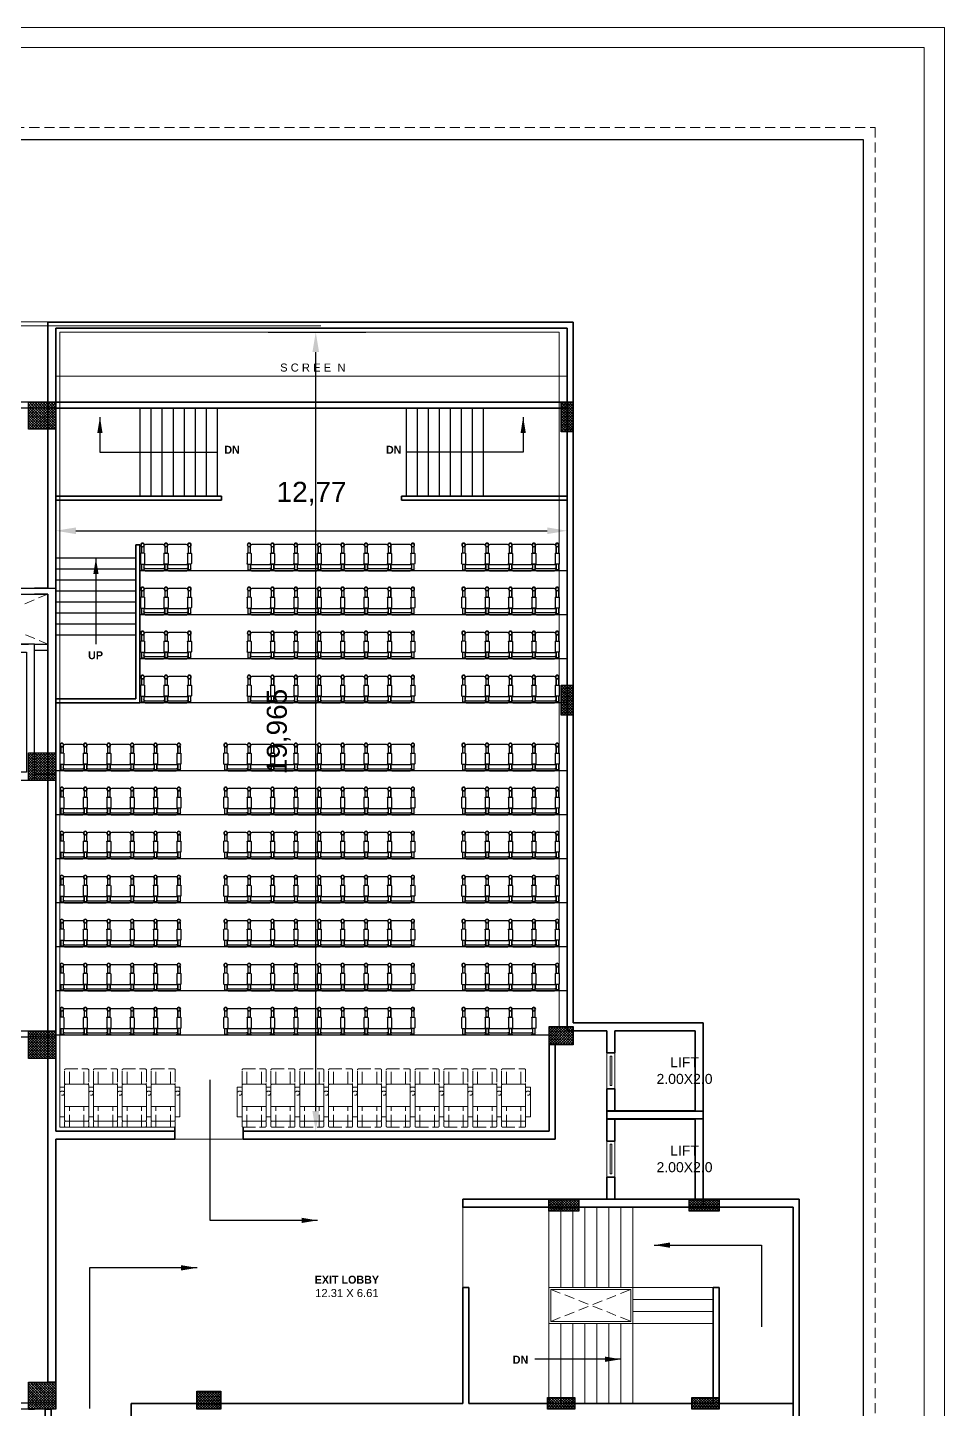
# Model space of a CAD drawing. Header units: feet. Extents: x 1354 to 2117, y 994 to 1430.
# Drawn here: x 1926.06 to 1948.95, y 1354.41 to 1388.94 of the extents above; entities that cross this region are included whole.
import ezdxf

# ---------------------------------------------------------------- set-up
doc = ezdxf.new("R2010")
doc.units = ezdxf.units.FT
for name, pattern in [('ACAD_ISO02W100', [15, 12, -3]), ('DASHED2', [0.375, 0.25, -0.125]), ('HIDDEN', [0.375, 0.25, -0.125])]:
    doc.linetypes.add(name, pattern=pattern)
for name, color, linetype, lineweight in [('COLUMN (DCPL)', 10, 'Continuous', 30), ('COLUMN HATCH (DCPL)', 42, 'Continuous', 5), ('door', 42, 'Continuous', 9), ('DUCT (DCPL)', 8, 'HIDDEN', 13), ('H', 253, 'Continuous', 5), ('LINE-1-KEY (DCPL)', 253, 'Continuous', 9), ('RAMP_TMOS', 219, 'Continuous', 20), ('stair', 22, 'Continuous', 9), ('Staircase_TMOS', 129, 'Continuous', 20), ('tex', 7, 'Continuous', 15), ('Text Common_TMOS', 150, 'Continuous', 20), ('wall', 7, 'Continuous', 30), ('WALL 1 RDH', 250, 'Continuous', 35), ('Wall_TMOS', 5, 'Continuous', 35), ('WI', 252, 'Continuous', 9), ('WIN', 230, 'Continuous', 9)]:
    doc.layers.add(name, color=color, linetype=linetype, lineweight=lineweight)
doc.layers.add('Door_TMOS', color=252, linetype='Continuous', lineweight=15, true_color=0x989898)
for name, color, linetype in [('Layer2', 240, 'Continuous'), ('M2 furniture', 250, 'Continuous'), ('TEXT 1 RDH', 3, 'Continuous')]:
    doc.layers.add(name, color=color, linetype=linetype)
doc.styles.add('Arial Narrow', font='arial.ttf')
doc.styles.get("Standard").update_dxf_attribs({"font": 'arial.ttf'})
doc.styles.add('STYLE1', font='arial.ttf')
doc.dimstyles.new('2_Dim_Wrk_Medium_TMOS', dxfattribs={"dimtxt": 0.18, "dimasz": 0.15, "dimexe": 0.18, "dimexo": 0.0625, "dimgap": 0.09, "dimtad": 0, "dimdec": 3, "dimzin": 0, "dimdsep": 46, "dimtxsty": 'STYLE1', "dimblk": 'OPEN90', "dimcen": 0.09, "dimclrd": 256, "dimclre": 256, "dimclrt": 256, "dimazin": 2, "dimtfac": 1, "dimtdec": 3, "dimtofl": 0, "dimtmove": 0, "dimatfit": 3, "dimfxl": 0.18, "dimfxlon": 1, "dimtolj": 1, "dimtzin": 0, "dimlwd": -1, "dimlwe": -1, "dimarcsym": 0})
doc.dimstyles.new('ISO-25', dxfattribs={"dimtxt": 2.5, "dimasz": 2.5, "dimexe": 1.25, "dimexo": 0.625, "dimtad": 1, "dimdec": 3, "dimtxsty": 'Standard', "dimcen": 2.5, "dimadec": 0, "dimazin": 0, "dimtfac": 1, "dimtmove": 0, "dimatfit": 3, "dimfxl": 1, "dimarcsym": 0})

# ---------------------------------------------------------------- blocks, each defined once
blk = doc.blocks.new('28 in ctc rec')
at = {"linetype": 'ACAD_ISO02W100', "lineweight": 13}
for p, q in [((153621.5, -12152.6, 0), (153621.5, -12137.8, 0)), ((153635.5, -12152.6, 0), (153635.5, -12137.8, 0)), ((153621.5, -12194, 0), (153621.5, -12174, 0)), ((153635.5, -12194, 0), (153635.5, -12174, 0))]:
    blk.add_line(p, q, dxfattribs=at)
at = {"color": 5, "linetype": 'ACAD_ISO02W100', "lineweight": 13, "elevation": 0}
for points in [[(153617.7, -12137.8), (153639.2, -12137.8, -0.414214), (153640.1, -12138.7), (153640.1, -12151.7, -0.414214), (153639.2, -12152.6), (153617.7, -12152.6, -0.414214), (153616.8, -12151.7), (153616.8, -12138.7, -0.414214)], [(153617.7, -12194), (153639.2, -12194, 0.414214), (153640.1, -12193), (153640.1, -12189.2, 0.414214), (153639.2, -12188.3), (153617.7, -12188.3, 0.414214), (153616.8, -12189.2), (153616.8, -12193, 0.414214)]]:
    blk.add_lwpolyline(points, format="xyb", close=True, dxfattribs=at)
at = {"color": 1, "lineweight": 13, "elevation": 0}
for points in [[(153616.3, -12184.2), (153612.7, -12184.2, -0.414214), (153612.2, -12183.8), (153612.2, -12155.9, -0.414214), (153612.7, -12155.4), (153616.3, -12155.4, -0.414214), (153616.8, -12155.9), (153616.8, -12183.8, -0.414214)], [(153612.7, -12184.2), (153616.3, -12184.2, 0.414214), (153616.8, -12183.8), (153616.8, -12155.9, 0.414214), (153616.3, -12155.4), (153612.7, -12155.4, 0.414214), (153612.2, -12155.9), (153612.2, -12183.8, 0.414214)], [(153616.8, -12174), (153640.1, -12174), (153640.1, -12153.6, 0.414214), (153639.2, -12152.6), (153617.7, -12152.6, 0.414214), (153616.8, -12153.6)], [(153644.2, -12184.2), (153640.6, -12184.2, -0.414214), (153640.1, -12183.8), (153640.1, -12155.9, -0.414214), (153640.6, -12155.4), (153644.2, -12155.4, -0.414214), (153644.7, -12155.9), (153644.7, -12183.8, -0.414214)], [(153640.6, -12184.2), (153644.2, -12184.2, 0.414214), (153644.7, -12183.8), (153644.7, -12155.9, 0.414214), (153644.2, -12155.4), (153640.6, -12155.4, 0.414214), (153640.1, -12155.9), (153640.1, -12183.8, 0.414214)], [(153617.7, -12188.3), (153639.2, -12188.3, 0.414214), (153640.1, -12187.4), (153640.1, -12174), (153616.8, -12174), (153616.8, -12187.4, 0.414214)]]:
    blk.add_lwpolyline(points, format="xyb", close=True, dxfattribs=at)
at = {"color": 42, "linetype": 'HIDDEN', "lineweight": 13}
for centre in [(153614.5, -12161.2, 0), (153642.4, -12161.2, 0)]:
    blk.add_circle(centre, 2.07, dxfattribs=at)
blk = doc.blocks.new('22 CTC CHAIR')
at = {"layer": 'M2 furniture', "ltscale": 50}
for p, q in [((-0.7, 18.8), (-0.7, 3.2)), ((1.3, 20.8), (7.6, 20.8)), ((1.4, 23.1), (7.6, 23.1)), ((1.4, 20.9), (7.6, 20.9)), ((7.6, 20.6), (7.6, 23.4)), ((8.1, 23.9), (17.6, 23.9)), ((8.1, 20.1), (17.6, 20.1)), ((18.1, 23.4), (18.1, 20.6)), ((18.1, 23.1), (23.4, 23.1)), ((18.1, 20.9), (23.4, 20.9)), ((18.1, 20.7), (21.3, 20.7)), ((18.3, 20.7), (18.3, 1.3)), ((22.2, 19.6), (22.2, 19.6)), ((22.3, 19.6), (22.3, 2.4)), ((23.4, 23.1), (23.4, 20.9)), ((24.3, 19.6), (24.3, 2.4)), ((1.3, 1.2), (7.6, 1.2)), ((1.4, 1.1), (7.6, 1.1)), ((7.6, 1.4), (7.6, -1.4)), ((8.1, 1.9), (17.6, 1.9)), ((8.1, 1.9), (17.6, 1.9)), ((18.1, -1.4), (18.1, 1.4)), ((18.1, 1.3), (21.3, 1.3)), ((18.1, 1.1), (23.4, 1.1)), ((23.4, -1.1), (23.4, 1.1)), ((1.4, -1.1), (7.6, -1.1)), ((8.1, -1.9), (17.6, -1.9)), ((18.1, -1.1), (23.4, -1.1)), ((22.2, -2.4), (22.2, -2.4))]:
    blk.add_line(p, q, dxfattribs=at)
for centre, radius in [((0, 22), 1.75), ((0, 22), 1.5), ((0, 0), 1.75), ((0, 0), 1.5)]:
    blk.add_circle(centre, radius, dxfattribs=at)
for centre, radius, start, end in [((1.3, 18.8, 0), 2, 90, 180), ((8.1, 23.4, 0), 0.5, 90, 180), ((8.1, 20.6, 0), 0.5, 180, 270), ((17.6, 23.4), 0.5, 0, 90), ((17.6, 20.6), 0.5, 270, 0), ((21.3, 19.7, 0), 1, 0, 90), ((23.3, 19.6), 1, 0, 180), ((1.3, 3.2, 0), 2, 180, 270), ((8.1, 1.4, 0), 0.5, 90, 180), ((8.1, 1.4, 0), 0.5, 90, 180), ((17.6, 1.4), 0.5, 0, 90), ((17.6, 1.4), 0.5, 0, 90), ((21.3, 2.3, 0), 1, 270, 0), ((23.3, 2.4), 1, 180, 0), ((8.1, -1.4, 0), 0.5, 180, 270), ((17.6, -1.4), 0.5, 270, 0)]:
    blk.add_arc(centre, radius, start, end, dxfattribs=at)
blk = doc.blocks.new('_Open90')
at = {"color": 0, "linetype": 'ByBlock', "lineweight": -2}
for p, q in [((0, 0), (-1, 0)), ((-0.5, 0.5), (0, 0)), ((0, 0), (-0.5, -0.5))]:
    blk.add_line(p, q, dxfattribs=at)
blk = doc.blocks.new('*D62')
at = {"color": 0, "lineweight": -2}
for p, q in [((1932.064, 1381.33), (1934.505, 1381.33)), ((1933.255, 1361.865), (1933.255, 1380.83)), ((1932.064, 1361.365), (1934.505, 1361.365))]:
    blk.add_line(p, q, dxfattribs=at)
at = {"color": 0}
for points in [[(1933.338, 1380.83), (1933.172, 1380.83), (1933.255, 1381.33)], [(1933.172, 1361.865), (1933.338, 1361.865), (1933.255, 1361.365)]]:
    blk.add_solid(points, dxfattribs=at)
at = {"layer": 'DEFPOINTS', "color": 0}
for p in [(1931.439, 1381.33), (1933.255, 1381.33), (1931.439, 1361.365)]:
    blk.add_point(p, dxfattribs=at)
at = {"color": 0, "insert": (1932.329, 1371.348), "char_height": 0.5, "attachment_point": 5, "rotation": 90}
blk.add_mtext('19,965', dxfattribs=at)
blk = doc.blocks.new('*D63')
at = {"color": 0, "lineweight": -2}
for p, q in [((1927.265, 1376.366), (1939.035, 1376.366)), ((1926.765, 1376.249), (1926.765, 1375.116)), ((1939.535, 1376.249), (1939.535, 1375.116))]:
    blk.add_line(p, q, dxfattribs=at)
at = {"color": 0}
for points in [[(1927.265, 1376.449), (1927.265, 1376.283), (1926.765, 1376.366)], [(1939.035, 1376.283), (1939.035, 1376.449), (1939.535, 1376.366)]]:
    blk.add_solid(points, dxfattribs=at)
at = {"layer": 'DEFPOINTS', "color": 0}
for p in [(1926.765, 1376.874), (1939.535, 1376.874), (1939.535, 1376.366)]:
    blk.add_point(p, dxfattribs=at)
at = {"color": 0, "insert": (1933.15, 1377.292), "char_height": 0.5, "attachment_point": 5}
blk.add_mtext('12,77', dxfattribs=at)

msp = doc.modelspace()

# ---------------------------------------------------------------- hatches: boundary and pattern name
at = {"layer": 'COLUMN HATCH (DCPL)'}
h = msp.add_hatch(dxfattribs=at)
h.set_pattern_fill('SACNCR', color=256, scale=0.5, angle=450, style=0)
h.set_pattern_definition([(135, (8003.898525, 1047.50378), (-0.03314563037, -0.03314563037), []), (135, (8003.898525, 1047.536927), (-0.03314563037, -0.03314563037), [0, -0.046875])])
h.paths.add_polyline_path([(1926.0853, 1378.9041), (1926.0853, 1379.5841), (1926.7653, 1379.5841), (1926.7653, 1378.9041)], flags=0)
h = msp.add_hatch(dxfattribs=at)
h.set_pattern_fill('SACNCR', color=256, scale=0.5, angle=450, style=0)
h.set_pattern_definition([(135, (8003.558525, 1047.469383), (-0.03314563037, -0.03314563037), []), (135, (8003.558525, 1047.50253), (-0.03314563037, -0.03314563037), [0, -0.046875])])
h.paths.add_polyline_path([(1939.6853, 1378.8347), (1939.3853, 1378.8347), (1939.3853, 1379.5847), (1939.6853, 1379.5847)], flags=0)
h = msp.add_hatch(dxfattribs=at)
h.set_pattern_fill('SACNCR', color=256, scale=0.5, angle=450, style=0)
h.set_pattern_definition([(135, (8003.558525, 1047.694383), (-0.03314563037, -0.03314563037), []), (135, (8003.558525, 1047.72753), (-0.03314563037, -0.03314563037), [0, -0.046875])])
h.paths.add_polyline_path([(1939.6853, 1371.7597), (1939.3853, 1371.7597), (1939.3853, 1372.5097), (1939.6853, 1372.5097)], flags=0)
h = msp.add_hatch(dxfattribs=at)
h.set_pattern_fill('SACNCR', color=256, scale=0.5, angle=450, style=0)
h.set_pattern_definition([(135, (8003.898525, 1048.03378), (-0.03314563037, -0.03314563037), []), (135, (8003.898525, 1048.066927), (-0.03314563037, -0.03314563037), [0, -0.046875])])
h.paths.add_polyline_path([(1926.0853, 1370.1341), (1926.0853, 1370.8141), (1926.7653, 1370.8141), (1926.7653, 1370.1341)], flags=0)
h = msp.add_hatch(dxfattribs=at)
h.set_pattern_fill('SACNCR', color=256, scale=0.5, angle=450, style=0)
h.set_pattern_definition([(135, (8003.898525, 1047.503773), (-0.03314563037, -0.03314563037), []), (135, (8003.898525, 1047.53692), (-0.03314563037, -0.03314563037), [0, -0.046875])])
h.paths.add_polyline_path([(1926.0853, 1363.1824), (1926.0853, 1363.8624), (1926.7653, 1363.8624), (1926.7653, 1363.1824)], flags=0)
h = msp.add_hatch(dxfattribs=at)
h.set_pattern_fill('SACNCR', color=256, scale=0.5, angle=360, style=0)
h.set_pattern_definition([(45, (1622.165556, 2176.48087), (-0.0331456304, 0.0331456304), []), (45, (1622.1987, 2176.48087), (-0.0331456304, 0.0331456304), [0, -0.046875])])
h.paths.add_polyline_path([(1939.0846, 1363.524), (1939.0846, 1363.9742), (1939.6846, 1363.9742), (1939.6846, 1363.524)])
h = msp.add_hatch(dxfattribs=at)
h.set_pattern_fill('SACNCR', color=256, scale=0.5, angle=540, style=0)
h.set_pattern_definition([(225, (2249.296656, 540.633053), (0.0331456304, -0.0331456304), []), (225, (2249.26351, 540.633053), (0.0331456304, -0.0331456304), [0, -0.046875])])
h.paths.add_polyline_path([(1939.8276, 1359.665), (1939.8276, 1359.3654), (1939.0776, 1359.3654), (1939.0776, 1359.665)])
h = msp.add_hatch(dxfattribs=at)
h.set_pattern_fill('SACNCR', color=256, scale=0.5, angle=540, style=0)
h.set_pattern_definition([(225, (2252.796656, 540.633053), (0.0331456304, -0.0331456304), []), (225, (2252.76351, 540.633053), (0.0331456304, -0.0331456304), [0, -0.046875])])
h.paths.add_polyline_path([(1943.3276, 1359.665), (1943.3276, 1359.3654), (1942.5776, 1359.3654), (1942.5776, 1359.665)])
h = msp.add_hatch(dxfattribs=at)
h.set_pattern_fill('SACNCR', color=256, scale=0.5, angle=450, style=0)
h.set_pattern_definition([(135, (8003.898525, 1048.033773), (-0.03314563037, -0.03314563037), []), (135, (8003.898525, 1048.06692), (-0.03314563037, -0.03314563037), [0, -0.046875])])
h.paths.add_polyline_path([(1926.0853, 1354.4124), (1926.0853, 1355.0924), (1926.7653, 1355.0924), (1926.7653, 1354.4124)], flags=0)
h = msp.add_hatch(dxfattribs=at)
h.set_pattern_fill('SACNCR', color=256, scale=0.5, angle=450, style=0)
h.set_pattern_definition([(135, (8014.31842, 1023.01226), (-0.03314563037, -0.03314563037), []), (135, (8014.31842, 1023.04541), (-0.03314563037, -0.03314563037), [0, -0.046875])])
h.paths.add_polyline_path([(1930.2852, 1354.4126), (1930.2852, 1354.8635), (1930.8852, 1354.8635), (1930.8852, 1354.4126)])
h = msp.add_hatch(dxfattribs=at)
h.set_pattern_fill('SACNCR', color=256, scale=0.5, angle=450, style=0)
h.set_pattern_definition([(135, (1116.85992, 1055.141097), (-0.0331456304, -0.0331456304), []), (135, (1116.85992, 1055.174243), (-0.0331456304, -0.0331456304), [0, -0.046875])])
h.paths.add_polyline_path([(1939.0442, 1354.4135), (1939.0442, 1354.7104), (1939.7242, 1354.7104), (1939.7242, 1354.4135)])
h = msp.add_hatch(dxfattribs=at)
h.set_pattern_fill('SACNCR', color=256, scale=0.5, angle=450, style=0)
h.set_pattern_definition([(135, (1120.46347, 1055.141097), (-0.0331456304, -0.0331456304), []), (135, (1120.46347, 1055.174243), (-0.0331456304, -0.0331456304), [0, -0.046875])])
h.paths.add_polyline_path([(1942.6477, 1354.4135), (1942.6477, 1354.7104), (1943.3277, 1354.7104), (1943.3277, 1354.4135)])

# ---------------------------------------------------------------- linework, layer by layer
at = {"color": 116, "true_color": 0x136734}
for p, q in [((1928.8653, 1379.4304), (1928.8653, 1377.2304)), ((1929.1403, 1379.4304), (1929.1403, 1377.2304)), ((1929.4153, 1379.4304), (1929.4153, 1377.2304)), ((1929.6903, 1379.4304), (1929.6903, 1377.2304)), ((1929.9653, 1379.4304), (1929.9653, 1377.2304)), ((1930.2403, 1379.4304), (1930.2403, 1377.2304)), ((1930.5153, 1379.4304), (1930.5153, 1377.2304)), ((1930.7903, 1379.4304), (1930.7903, 1377.2304)), ((1935.5103, 1379.4304), (1935.5103, 1377.2304)), ((1935.7853, 1379.4304), (1935.7853, 1377.2304)), ((1936.0603, 1379.4304), (1936.0603, 1377.2304)), ((1936.3353, 1379.4304), (1936.3353, 1377.2304)), ((1936.6103, 1379.4304), (1936.6103, 1377.2304)), ((1936.8853, 1379.4304), (1936.8853, 1377.2304)), ((1937.1603, 1379.4304), (1937.1603, 1377.2304)), ((1937.4353, 1379.4304), (1937.4353, 1377.2304)), ((1928.7653, 1375.6831), (1926.7653, 1375.6831)), ((1928.7653, 1375.4081), (1926.7653, 1375.4081)), ((1939.5353, 1375.3655), (1928.8653, 1375.3655)), ((1928.7653, 1375.1331), (1926.7653, 1375.1331)), ((1928.7653, 1374.8581), (1926.7653, 1374.8581)), ((1928.7653, 1374.5831), (1926.7653, 1374.5831)), ((1928.7653, 1374.3081), (1926.7653, 1374.3081)), ((1939.5353, 1374.2655), (1928.8653, 1374.2655)), ((1928.7653, 1374.0331), (1926.7653, 1374.0331)), ((1928.7653, 1373.7581), (1926.7653, 1373.7581)), ((1939.5353, 1373.1655), (1928.8653, 1373.1655)), ((1939.5353, 1372.0655), (1926.7653, 1372.0655)), ((1939.5353, 1370.3655), (1926.7653, 1370.3655)), ((1939.5353, 1369.2655), (1926.7653, 1369.2655)), ((1939.5353, 1368.1655), (1926.7653, 1368.1655)), ((1939.5353, 1367.0655), (1926.7653, 1367.0655)), ((1939.5353, 1365.9655), (1926.7653, 1365.9655)), ((1939.5353, 1364.8655), (1926.7653, 1364.8655)), ((1939.0846, 1363.7655), (1926.7653, 1363.7655))]:
    msp.add_line(p, q, dxfattribs=at)
at = {"color": 7, "lineweight": 20}
for points in [[(1863.1819, 1388.9386), (1948.9531, 1388.9386), (1948.9531, 1308.7994), (1863.1819, 1308.7994)], [(1863.6819, 1388.4386), (1948.4531, 1388.4386), (1948.4531, 1309.2994), (1863.6819, 1309.2994)]]:
    msp.add_lwpolyline(points, close=True, dxfattribs=at)
at = {"layer": 'COLUMN (DCPL)'}
for points in [[(1926.0853, 1378.9041), (1926.0853, 1379.5841), (1926.7653, 1379.5841), (1926.7653, 1378.9041)], [(1939.6853, 1378.8347), (1939.3853, 1378.8347), (1939.3853, 1379.5847), (1939.6853, 1379.5847)], [(1939.6853, 1371.7597), (1939.3853, 1371.7597), (1939.3853, 1372.5097), (1939.6853, 1372.5097)], [(1926.0853, 1370.1341), (1926.0853, 1370.8141), (1926.7653, 1370.8141), (1926.7653, 1370.1341)], [(1926.0853, 1363.1824), (1926.0853, 1363.8624), (1926.7653, 1363.8624), (1926.7653, 1363.1824)], [(1939.0846, 1363.524), (1939.0846, 1363.9742), (1939.6846, 1363.9742), (1939.6846, 1363.524)], [(1939.8276, 1359.665), (1939.8276, 1359.3654), (1939.0776, 1359.3654), (1939.0776, 1359.665)], [(1943.3276, 1359.665), (1943.3276, 1359.3654), (1942.5776, 1359.3654), (1942.5776, 1359.665)], [(1926.0853, 1354.4124), (1926.0853, 1355.0924), (1926.7653, 1355.0924), (1926.7653, 1354.4124)], [(1930.2852, 1354.4132), (1930.2852, 1354.8635), (1930.8852, 1354.8635), (1930.8852, 1354.4132)], [(1939.0442, 1354.4135), (1939.0442, 1354.7104), (1939.7242, 1354.7104), (1939.7242, 1354.4135)], [(1942.6477, 1354.4135), (1942.6477, 1354.7104), (1943.3277, 1354.7104), (1943.3277, 1354.4135)]]:
    msp.add_lwpolyline(points, close=True, dxfattribs=at)
msp.add_lwpolyline([(1924.0853, 1370.3347), (1923.6353, 1370.3347), (1923.6353, 1373.3347), (1926.0353, 1373.3353), (1926.0353, 1370.3347), (1925.5853, 1370.3347), (1925.5853, 1370.1347), (1926.2353, 1370.1347), (1926.2353, 1373.5347), (1923.4353, 1373.5347), (1923.4353, 1370.1347), (1924.0853, 1370.1347), (1924.0853, 1370.3347)], dxfattribs=at)
at = {"layer": 'door'}
for p, q in [((1929.7383, 1361.1655), (1931.4389, 1361.1655)), ((1936.9276, 1359.4595), (1936.9276, 1357.4595))]:
    msp.add_line(p, q, dxfattribs=at)
at = {"layer": 'Door_TMOS'}
for points in [[(1940.5282, 1362.4203), (1940.7282, 1362.4203), (1940.7282, 1363.3203), (1940.5282, 1363.3203)], [(1940.6082, 1362.5003), (1940.6482, 1362.5003), (1940.6482, 1363.2403), (1940.6082, 1363.2403)], [(1940.5282, 1360.2144), (1940.7282, 1360.2144), (1940.7282, 1361.1144), (1940.5282, 1361.1144)], [(1940.6082, 1360.2944), (1940.6482, 1360.2944), (1940.6482, 1361.0344), (1940.6082, 1361.0344)]]:
    msp.add_lwpolyline(points, close=True, dxfattribs=at)
at = {"layer": 'DUCT (DCPL)'}
for p, q in [((1939.1276, 1356.6095), (1941.1276, 1357.4095)), ((1939.1276, 1357.4095), (1941.1276, 1356.6095))]:
    msp.add_line(p, q, dxfattribs=at)
at = {"layer": 'H', "linetype": 'HIDDEN'}
msp.add_lwpolyline([(1865.7271, 1386.4444), (1947.2222, 1386.4444), (1947.2222, 1321.044), (1865.7271, 1321.044)], close=True, dxfattribs=at)
at = {"layer": 'LINE-1-KEY (DCPL)'}
msp.add_lwpolyline([(1939.3353, 1363.9742), (1939.3353, 1381.3304), (1926.8653, 1381.3304), (1926.8653, 1361.4655), (1929.7383, 1361.4655)], dxfattribs=at)
at = {"layer": 'RAMP_TMOS', "color": 254}
msp.add_line((1933.5353, 1379.5804), (1939.5353, 1379.5804), dxfattribs=at)
at = {"layer": 'stair'}
for p, q in [((1939.3776, 1359.4595), (1939.3776, 1357.4595)), ((1939.6776, 1359.4595), (1939.6776, 1357.4595)), ((1939.9776, 1359.4595), (1939.9776, 1357.4595)), ((1940.2776, 1359.4595), (1940.2776, 1357.4595)), ((1940.5776, 1359.4595), (1940.5776, 1357.4595)), ((1940.8776, 1359.4595), (1940.8776, 1357.4595)), ((1941.1776, 1359.4595), (1941.1776, 1357.4595)), ((1939.0776, 1357.4595), (1939.0776, 1359.3654)), ((1939.0776, 1357.4595), (1943.1776, 1357.4595)), ((1941.1776, 1357.1595), (1943.1776, 1357.1595)), ((1941.1776, 1356.8595), (1943.1776, 1356.8595)), ((1939.0776, 1356.5595), (1939.0776, 1354.5588)), ((1939.3776, 1356.5595), (1939.3776, 1354.5588)), ((1939.6776, 1356.5595), (1939.6776, 1354.5588)), ((1939.9776, 1356.5595), (1939.9776, 1354.5588)), ((1940.2776, 1356.5595), (1940.2776, 1354.5588)), ((1940.5776, 1356.5595), (1940.5776, 1354.5588)), ((1940.8776, 1356.5595), (1940.8776, 1354.5588)), ((1941.1776, 1356.5595), (1943.1776, 1356.5595)), ((1941.1776, 1356.5595), (1941.1776, 1354.5588))]:
    msp.add_line(p, q, dxfattribs=at)
at = {"layer": 'Staircase_TMOS'}
for p, q in [((1939.0776, 1356.5595), (1939.0776, 1357.4595)), ((1939.1276, 1357.4095), (1941.1276, 1357.4095)), ((1939.1276, 1356.6095), (1939.1276, 1357.4095)), ((1941.1276, 1357.4095), (1941.1276, 1356.6095)), ((1941.1776, 1357.4595), (1941.1776, 1356.5595)), ((1939.1276, 1356.6095), (1941.1276, 1356.6095)), ((1939.0776, 1356.5595), (1941.1776, 1356.5595))]:
    msp.add_line(p, q, dxfattribs=at)
at = {"layer": 'wall'}
for p, q in [((1913.3367, 1379.5841), (1926.7653, 1379.5847)), ((1913.6367, 1379.4347), (1926.7653, 1379.4347)), ((1923.4353, 1373.5347), (1926.0853, 1373.5347)), ((1926.2353, 1373.5347), (1926.5653, 1373.5347)), ((1926.2353, 1373.3847), (1926.5653, 1373.3847)), ((1925.5853, 1370.1347), (1926.2353, 1370.1347)), ((1926.0853, 1370.1347), (1926.7653, 1370.1347)), ((1926.2353, 1370.2847), (1926.7653, 1370.2847)), ((1926.7653, 1363.863), (1918.0853, 1363.8624)), ((1926.7653, 1363.713), (1918.0853, 1363.7124)), ((1940.5256, 1361.5513), (1940.5256, 1361.3213)), ((1926.7653, 1354.563), (1909.8367, 1354.563)), ((1926.7653, 1354.413), (1909.8367, 1354.413))]:
    msp.add_line(p, q, dxfattribs=at)
msp.add_lwpolyline([(1866.0271, 1386.1444), (1946.9222, 1386.1444), (1946.9222, 1321.344), (1866.0271, 1321.344)], close=True, dxfattribs=at)
for points in [[(1923.4353, 1373.5347), (1923.4353, 1374.9347), (1926.7653, 1374.9347), (1926.7653, 1373.5347)], [(1923.5853, 1373.5347), (1923.5853, 1374.7847), (1926.5653, 1374.7847), (1926.5653, 1373.5347)]]:
    msp.add_lwpolyline(points, dxfattribs=at)
at = {"layer": 'Wall_TMOS'}
for p, q in [((1939.6853, 1381.5804), (1926.5653, 1381.5804)), ((1926.5653, 1374.9347), (1926.5653, 1381.5804)), ((1939.6853, 1364.0703), (1939.6853, 1381.5804)), ((1939.5353, 1381.4304), (1926.7653, 1381.4304)), ((1926.7653, 1361.3655), (1926.7653, 1381.4304)), ((1939.5353, 1363.8703), (1939.5353, 1381.4304)), ((1939.6853, 1379.5804), (1926.7653, 1379.5804)), ((1939.5353, 1379.4304), (1926.7653, 1379.4304)), ((1926.7653, 1379.4304), (1928.8653, 1379.4304)), ((1939.6853, 1379.5804), (1939.5353, 1379.5804)), ((1926.7653, 1370.1304), (1926.7653, 1377.7804)), ((1930.902, 1377.2304), (1926.7653, 1377.2304)), ((1930.902, 1377.1304), (1926.7653, 1377.1304)), ((1930.902, 1377.2304), (1930.902, 1377.1304)), ((1935.3986, 1377.2304), (1939.5353, 1377.2304)), ((1935.3986, 1377.2304), (1935.3986, 1377.1304)), ((1935.3986, 1377.1304), (1939.5353, 1377.1304)), ((1939.5353, 1377.2304), (1939.3353, 1377.2304)), ((1939.5353, 1377.1304), (1939.3353, 1377.1304)), ((1928.7653, 1372.1655), (1928.7653, 1376.0119)), ((1928.8653, 1376.0119), (1928.7653, 1376.0119)), ((1928.8653, 1372.0655), (1928.8653, 1376.0119)), ((1926.2353, 1374.9347), (1926.5653, 1374.9347)), ((1926.2353, 1374.7847), (1926.5653, 1374.7847)), ((1926.5653, 1355.093), (1926.5653, 1374.7847)), ((1928.7653, 1372.1655), (1926.7653, 1372.1655)), ((1928.8653, 1372.0655), (1926.7653, 1372.0655)), ((1939.5353, 1364.9804), (1939.5353, 1365.8304)), ((1926.0853, 1363.863), (1926.2353, 1363.863)), ((1939.5353, 1363.8703), (1940.5282, 1363.8703)), ((1940.5282, 1364.0703), (1939.6853, 1364.0703)), ((1942.9282, 1364.0703), (1940.5282, 1364.0703)), ((1940.5282, 1363.8703), (1940.5282, 1363.3203)), ((1940.7282, 1363.8703), (1942.7282, 1363.8703)), ((1940.7282, 1363.8703), (1940.7282, 1363.3203)), ((1942.7282, 1363.8703), (1942.7282, 1361.8703)), ((1942.9282, 1361.6703), (1942.9282, 1364.0703)), ((1939.0846, 1363.524), (1939.0846, 1361.3655)), ((1939.2346, 1363.524), (1939.2346, 1361.1655)), ((1940.7282, 1363.3203), (1940.5282, 1363.3203)), ((1940.7282, 1363.3203), (1940.5282, 1363.3203)), ((1942.9282, 1363.1663), (1942.9282, 1363.0663)), ((1940.7282, 1362.4203), (1940.5282, 1362.4203)), ((1940.5282, 1362.4203), (1940.5282, 1361.8703)), ((1940.7282, 1362.4203), (1940.5282, 1362.4203)), ((1940.7282, 1362.4203), (1940.7282, 1361.8703)), ((1942.7282, 1361.8703), (1940.5282, 1361.8703)), ((1940.5282, 1361.8703), (1940.5282, 1361.6703)), ((1940.7282, 1361.8644), (1940.5282, 1361.8644)), ((1940.5282, 1361.8644), (1940.5282, 1361.6644)), ((1940.5282, 1361.6703), (1940.5282, 1361.8203)), ((1942.9282, 1361.8644), (1940.7282, 1361.8644)), ((1942.9282, 1359.4644), (1942.9282, 1361.8644)), ((1929.7383, 1361.4725), (1929.7383, 1361.1655)), ((1931.4389, 1361.4655), (1931.4389, 1361.1655)), ((1940.5282, 1361.6703), (1942.9282, 1361.6703)), ((1940.5282, 1361.6644), (1942.7282, 1361.6644)), ((1940.5282, 1361.6644), (1940.5282, 1361.1144)), ((1940.7282, 1361.6644), (1940.7282, 1361.1144)), ((1942.7282, 1361.6644), (1942.7282, 1359.6644)), ((1929.7383, 1361.3655), (1926.7653, 1361.3655)), ((1929.7383, 1361.1655), (1926.7653, 1361.1655)), ((1926.7653, 1355.093), (1926.7653, 1361.1655)), ((1939.0846, 1361.3655), (1931.4389, 1361.3655)), ((1939.2346, 1361.1655), (1931.4389, 1361.1655)), ((1940.7282, 1361.1144), (1940.5282, 1361.1144)), ((1940.7282, 1361.1144), (1940.5282, 1361.1144)), ((1942.9282, 1360.9604), (1942.9282, 1360.8604)), ((1940.5282, 1360.2144), (1940.5282, 1359.6644)), ((1940.7282, 1360.2144), (1940.5282, 1360.2144)), ((1940.7282, 1360.2144), (1940.5282, 1360.2144)), ((1940.7282, 1360.2144), (1940.7282, 1359.6644)), ((1936.9276, 1359.665), (1945.3276, 1359.665)), ((1939.0776, 1359.665), (1939.0776, 1359.4595)), ((1939.8276, 1359.665), (1939.8276, 1359.465)), ((1939.8276, 1359.465), (1939.8276, 1359.615)), ((1945.3276, 1321.402), (1945.3276, 1359.665)), ((1936.9276, 1357.4595), (1937.0776, 1357.4595)), ((1936.9276, 1357.4595), (1936.9276, 1354.5588)), ((1937.0776, 1357.4595), (1937.0776, 1354.5588)), ((1943.1776, 1354.5588), (1943.1776, 1357.4595)), ((1943.1776, 1357.4595), (1943.3276, 1357.4595)), ((1943.3276, 1354.5588), (1943.3276, 1357.4595)), ((1926.5653, 1355.093), (1926.7653, 1355.093)), ((1928.6442, 1354.5588), (1928.6442, 1349.208)), ((1928.6442, 1354.5588), (1936.9276, 1354.5588)), ((1937.0776, 1354.5588), (1943.1776, 1354.5588)), ((1943.3276, 1354.5588), (1945.1776, 1354.5588)), ((1926.0853, 1354.413), (1926.2353, 1354.413)), ((1926.4942, 1352.4086), (1926.4942, 1354.413)), ((1926.6442, 1354.413), (1926.4942, 1354.413)), ((1926.6442, 1352.5586), (1926.6442, 1354.413))]:
    msp.add_line(p, q, dxfattribs=at)
at = {"layer": 'Wall_TMOS', "lineweight": 0}
msp.add_line((1939.5353, 1380.2304), (1926.7653, 1380.2304), dxfattribs=at)
at = {"layer": 'Wall_TMOS'}
msp.add_lwpolyline([(1936.9276, 1359.665), (1936.9276, 1359.4595), (1937.0776, 1359.4595), (1937.0776, 1359.4595), (1945.1776, 1359.4595), (1945.1776, 1343.555), (1928.794, 1343.555), (1928.794, 1347.255)], dxfattribs=at)
at = {"layer": 'WI', "linetype": 'DASHED2'}
for p, q in [((1923.5853, 1374.7847), (1926.5653, 1373.5347)), ((1926.5653, 1374.7847), (1923.5853, 1373.5347))]:
    msp.add_line(p, q, dxfattribs=at)
at = {"layer": 'WIN'}
for p, q in [((1889.7867, 1381.5847), (1933.5353, 1381.5847)), ((1889.9367, 1381.4847), (1933.3853, 1381.4847))]:
    msp.add_line(p, q, dxfattribs=at)

# ---------------------------------------------------------------- block references
at = {"layer": 'TEXT 1 RDH', "lineweight": -2, "xscale": -0.026554545454559, "yscale": 0.026554545454559, "zscale": 0.026554545454559, "rotation": 90}
for p in [(1929.5149, 1376.0119), (1930.0991, 1376.0119), (1932.1735, 1376.0119), (1932.7577, 1376.0119), (1933.3419, 1376.0119), (1933.9261, 1376.0119), (1934.5103, 1376.0119), (1935.0945, 1376.0119), (1935.6787, 1376.0119), (1937.5322, 1376.0119), (1938.1164, 1376.0119), (1938.7006, 1376.0119), (1939.2848, 1376.0119), (1929.5149, 1374.9119), (1930.0991, 1374.9119), (1932.1735, 1374.9119), (1932.7577, 1374.9119), (1933.3419, 1374.9119), (1933.9261, 1374.9119), (1934.5103, 1374.9119), (1935.0945, 1374.9119), (1935.6787, 1374.9119), (1937.5322, 1374.9119), (1938.1164, 1374.9119), (1938.7006, 1374.9119), (1939.2848, 1374.9119), (1929.5149, 1373.8119), (1930.0991, 1373.8119), (1932.1735, 1373.8119), (1932.7577, 1373.8119), (1933.3419, 1373.8119), (1933.9261, 1373.8119), (1934.5103, 1373.8119), (1935.0945, 1373.8119), (1935.6787, 1373.8119), (1937.5322, 1373.8119), (1938.1164, 1373.8119), (1938.7006, 1373.8119), (1939.2848, 1373.8119), (1929.5149, 1372.7119), (1930.0991, 1372.7119), (1932.1735, 1372.7119), (1932.7577, 1372.7119), (1933.3419, 1372.7119), (1933.9261, 1372.7119), (1934.5103, 1372.7119), (1935.0945, 1372.7119), (1935.6787, 1372.7119), (1937.5322, 1372.7119), (1938.1164, 1372.7119), (1938.7006, 1372.7119), (1939.2848, 1372.7119), (1927.4999, 1371.0119), (1928.0841, 1371.0119), (1928.6683, 1371.0119), (1929.2525, 1371.0119), (1929.8367, 1371.0119), (1931.5893, 1371.0119), (1932.1735, 1371.0119), (1932.7577, 1371.0119), (1933.3419, 1371.0119), (1933.9261, 1371.0119), (1934.5103, 1371.0119), (1935.0945, 1371.0119), (1935.6787, 1371.0119), (1937.5322, 1371.0119), (1938.1164, 1371.0119), (1938.7006, 1371.0119), (1939.2848, 1371.0119), (1927.4999, 1369.9119), (1928.0841, 1369.9119), (1928.6683, 1369.9119), (1929.2525, 1369.9119), (1929.8367, 1369.9119), (1931.5893, 1369.9119), (1932.1735, 1369.9119), (1932.7577, 1369.9119), (1933.3419, 1369.9119), (1933.9261, 1369.9119), (1934.5103, 1369.9119), (1935.0945, 1369.9119), (1935.6787, 1369.9119), (1937.5322, 1369.9119), (1938.1164, 1369.9119), (1938.7006, 1369.9119), (1939.2848, 1369.9119), (1927.4999, 1368.8119), (1928.0841, 1368.8119), (1928.6683, 1368.8119), (1929.2525, 1368.8119), (1929.8367, 1368.8119), (1931.5893, 1368.8119), (1932.1735, 1368.8119), (1932.7577, 1368.8119), (1933.3419, 1368.8119), (1933.9261, 1368.8119), (1934.5103, 1368.8119), (1935.0945, 1368.8119), (1935.6787, 1368.8119), (1937.5322, 1368.8119), (1938.1164, 1368.8119), (1938.7006, 1368.8119), (1939.2848, 1368.8119), (1927.4999, 1367.7119), (1928.0841, 1367.7119), (1928.6683, 1367.7119), (1929.2525, 1367.7119), (1929.8367, 1367.7119), (1931.5893, 1367.7119), (1932.1735, 1367.7119), (1932.7577, 1367.7119), (1933.3419, 1367.7119), (1933.9261, 1367.7119), (1934.5103, 1367.7119), (1935.0945, 1367.7119), (1935.6787, 1367.7119), (1937.5322, 1367.7119), (1938.1164, 1367.7119), (1938.7006, 1367.7119), (1939.2848, 1367.7119), (1927.4999, 1366.6119), (1928.0841, 1366.6119), (1928.6683, 1366.6119), (1929.2525, 1366.6119), (1929.8367, 1366.6119), (1931.5893, 1366.6119), (1932.1735, 1366.6119), (1932.7577, 1366.6119), (1933.3419, 1366.6119), (1933.9261, 1366.6119), (1934.5103, 1366.6119), (1935.0945, 1366.6119), (1935.6787, 1366.6119), (1937.5322, 1366.6119), (1938.1164, 1366.6119), (1938.7006, 1366.6119), (1939.2848, 1366.6119), (1927.4999, 1365.5119), (1928.0841, 1365.5119), (1928.6683, 1365.5119), (1929.2525, 1365.5119), (1929.8367, 1365.5119), (1931.5893, 1365.5119), (1932.1735, 1365.5119), (1932.7577, 1365.5119), (1933.3419, 1365.5119), (1933.9261, 1365.5119), (1934.5103, 1365.5119), (1935.0945, 1365.5119), (1935.6787, 1365.5119), (1937.5322, 1365.5119), (1938.1164, 1365.5119), (1938.7006, 1365.5119), (1939.2848, 1365.5119), (1927.4999, 1364.4119), (1928.0841, 1364.4119), (1928.6683, 1364.4119), (1929.2525, 1364.4119), (1929.8367, 1364.4119), (1931.5893, 1364.4119), (1932.1735, 1364.4119), (1932.7577, 1364.4119), (1933.3419, 1364.4119), (1933.9261, 1364.4119), (1934.5103, 1364.4119), (1935.0945, 1364.4119), (1935.6787, 1364.4119), (1937.5322, 1364.4119), (1938.1164, 1364.4119), (1938.7006, 1364.4119)]:
    msp.add_blockref('22 CTC CHAIR', p, dxfattribs=at)
at = {"layer": 'WALL 1 RDH', "linetype": 'ByBlock', "xscale": 0.0258299658519718, "yscale": 0.0258299658519718, "zscale": 0.0258299658519718}
for p in [(-2040.9336, 1676.4353), (-2040.2136, 1676.4353), (-2039.4936, 1676.4353), (-2038.7736, 1676.4353), (-2036.5022, 1676.4353), (-2035.7822, 1676.4353), (-2035.0622, 1676.4353), (-2034.3422, 1676.4353), (-2033.6222, 1676.4353), (-2032.9022, 1676.4353), (-2032.1822, 1676.4353), (-2031.4622, 1676.4353), (-2030.7422, 1676.4353), (-2030.0222, 1676.4353)]:
    msp.add_blockref('28 in ctc rec', p, dxfattribs=at)

# ---------------------------------------------------------------- texts
at = {"layer": 'tex', "char_height": 0.2, "attachment_point": 9}
for s, insert, width in [('\\pxqc,t2;{\\fCentury Gothic|b1|i0|c0|p34;DN}', (1931.5398, 1378.2896), 0.749532), ('\\pxqc,t2;{\\fCentury Gothic|b1|i0|c0|p34;DN}', (1935.5768, 1378.2896), 0.749532), ('\\pxqc,t2;{\\fCentury Gothic|b1|i0|c0|p34;UP}', (1928.13, 1373.1535), 0.749532), ('\\pxqc,t2;{\\fCentury Gothic|b1|i0|c0|p34;EXIT LOBBY\\P}12.31 X 6.61', (1934.978, 1357.2146), 1.891176), ('\\pxqc,t2;{\\fCentury Gothic|b1|i0|c0|p34;DN}', (1938.743, 1355.5525), 0.749532)]:
    msp.add_mtext(s, dxfattribs=dict(at, insert=insert, width=width))
at = {"layer": 'Text Common_TMOS', "insert": (1931.9227, 1380.5445), "char_height": 0.2, "width": 2.516362, "attachment_point": 1, "style": 'Arial Narrow'}
msp.add_mtext('\\pxqc;S C R E E  N', dxfattribs=at)
at = {"layer": 'Text Common_TMOS', "char_height": 0.25, "attachment_point": 1, "style": 'Arial Narrow'}
for insert in [(1941.7656, 1363.2101), (1941.7656, 1361.0042)]:
    msp.add_mtext('\\pxqc;LIFT\\P2.00X2.0', dxfattribs=dict(at, insert=insert))

# ---------------------------------------------------------------- dimensions: what is measured, and where the dimension line sits
dim = msp.add_linear_dim(base=(1933.2549, 1381.3304), p1=(1931.4389, 1361.3655), p2=(1931.4389, 1381.3304), angle=90, dimstyle='ISO-25', override={"dimtxt": 0.5, "dimasz": 0.5})
dim.commit()
dim.dimension.update_dxf_attribs({"geometry": '*D62', "text_midpoint": (1932.3294, 1371.3479)})
dim = msp.add_linear_dim(base=(1939.5353, 1376.366), p1=(1926.7653, 1376.8741), p2=(1939.5353, 1376.8741), dimstyle='ISO-25', override={"dimtxt": 0.5, "dimasz": 0.5})
dim.commit()
dim.dimension.update_dxf_attribs({"geometry": '*D63', "text_midpoint": (1933.1503, 1377.2915)})

# ---------------------------------------------------------------- leaders
at = {"layer": 'Layer2'}
for points in [[(1927.8655, 1379.2085), (1927.8655, 1378.3304), (1930.7903, 1378.3304)], [(1938.435, 1379.2085), (1938.435, 1378.3304), (1935.5103, 1378.3304)], [(1927.7653, 1375.6831), (1927.7653, 1373.532)], [(1933.2995, 1359.133), (1930.6148, 1359.133), (1930.6148, 1362.6469)], [(1941.7034, 1358.5141), (1944.3881, 1358.5141), (1944.3881, 1356.4751)], [(1930.2914, 1357.9472), (1927.6066, 1357.9472), (1927.6066, 1354.4332)], [(1940.8776, 1355.6626), (1938.7265, 1355.6626)]]:
    msp.add_leader(points, dimstyle='2_Dim_Wrk_Medium_TMOS', override={"dimasz": 0.4, "dimfxl": 0.125}, dxfattribs=at)

doc.saveas('drawing.dxf')
